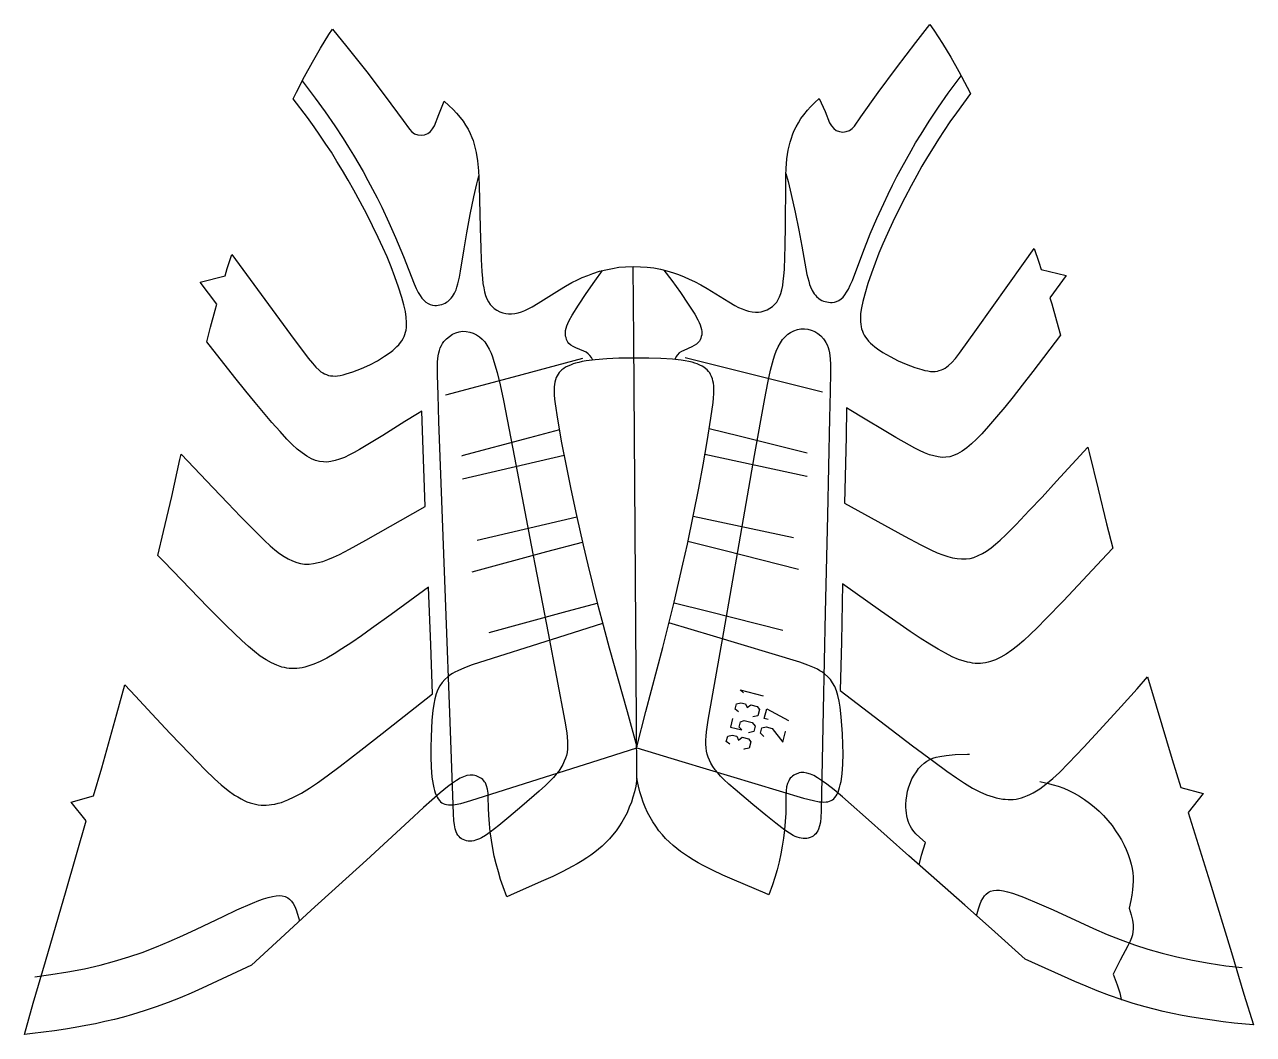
# Model space of a CAD drawing. Extents: x 0 to 536, y 0 to 385.
# Drawn here: x 360 to 535.7, y 0 to 144.4 of the extents above; entities that cross this region are included whole.
import ezdxf

# ---------------------------------------------------------------- set-up
doc = ezdxf.new("R2010")
doc.units = 0
doc.header["$MEASUREMENT"] = 0
doc.layers.add('001', color=7, linetype='CONTINUOUS')

msp = doc.modelspace()

# ---------------------------------------------------------------- linework, layer by layer
at = {"layer": '001', "color": 7, "linetype": 'CONTINUOUS'}
for points in [[(451.825, 109.175), (452.775, 108.875), (453.5, 108.625), (454.275, 108.325), (455, 108), (455.775, 107.625), (456.675, 107.15), (457.6, 106.625), (460.675, 104.725), (461.525, 104.225), (462.075, 103.95), (462.575, 103.725), (463.075, 103.55), (463.5, 103.4), (464.025, 103.3), (464.475, 103.275), (464.925, 103.275), (465.3, 103.325), (465.725, 103.45), (466.15, 103.6), (466.55, 103.825), (466.925, 104.075), (467.225, 104.35), (467.525, 104.7), (467.75, 105.075), (467.95, 105.475), (468.125, 105.95), (468.275, 106.475), (468.4, 107.05), (468.475, 107.675), (468.55, 108.425), (468.625, 109.425), (468.675, 111.1), (468.725, 112.725), (468.775, 115.65), (468.825, 121.675), (468.85, 122.825), (468.9, 123.8), (469, 125.2), (469.175, 126.4), (469.3, 127), (469.45, 127.575), (469.625, 128.15), (469.775, 128.625), (470, 129.15), (470.3, 129.75), (470.625, 130.35), (471, 130.925), (471.4, 131.475), (471.925, 132.125), (472.375, 132.625), (472.975, 133.225), (473.625, 133.825), (474.45, 131.95), (475.1, 130.325), (475.35, 129.9), (475.675, 129.525), (476.05, 129.25), (476.525, 129.075), (477, 129), (477.475, 129.075), (477.925, 129.25), (478.325, 129.525), (478.65, 129.875), (479.55, 131.175), (482.05, 134.675), (484.65, 138.175), (487.425, 141.8), (489.425, 144.375), (489.975, 143.6), (491.225, 141.675), (492.425, 139.7), (493.55, 137.675), (494.75, 135.45), (495.225, 134.5), (493.225, 131.775), (492.3, 130.45), (491.475, 129.25), (490.65, 127.975), (489.9, 126.775), (489.1, 125.45), (488.3, 124.125), (487.55, 122.775), (486.75, 121.325), (485.875, 119.625), (484.95, 117.825), (484.15, 116.175), (483.35, 114.5), (482.725, 113.05), (482.15, 111.675), (481.6, 110.275), (481.075, 108.825), (480.575, 107.35), (480.125, 105.85), (479.85, 104.8), (479.65, 103.875), (479.525, 103.05), (479.5, 102.275), (479.5, 101.9), (479.55, 101.55), (479.6, 101.175), (479.675, 100.9), (479.775, 100.55), (479.875, 100.275), (480.05, 99.975), (480.225, 99.7), (480.425, 99.425), (480.675, 99.125), (480.925, 98.85), (481.225, 98.575), (481.55, 98.3), (481.925, 98.025), (482.725, 97.5), (483.775, 96.9), (484.875, 96.325), (486.025, 95.825), (487.275, 95.35), (488.275, 95.05), (488.7, 94.925), (489.125, 94.85), (489.5, 94.8), (489.85, 94.8), (490.175, 94.8), (490.5, 94.825), (490.775, 94.9), (491.075, 95), (491.325, 95.1), (491.6, 95.25), (491.85, 95.425), (492.1, 95.625), (492.575, 96.075), (493.075, 96.65), (493.65, 97.375), (496.1, 100.8), (502.8, 110.2), (504.35, 112.375), (505.025, 110.4), (505.35, 109.35), (508.925, 108.5), (506.6, 105.325), (506.85, 104.45), (507.525, 102.025), (508.1, 99.95), (504.15, 94.775), (502.65, 92.825), (501.325, 91.15), (500.15, 89.7), (498.975, 88.3), (497.825, 86.95), (496.85, 85.875), (496.1, 85.1), (495.4, 84.425), (494.725, 83.875), (494.05, 83.375), (493.4, 83.025), (492.8, 82.75), (492.275, 82.6), (491.725, 82.525), (491.2, 82.5), (490.625, 82.575), (490, 82.7), (489.375, 82.875), (488.675, 83.15), (487.95, 83.475), (487.275, 83.825), (486.5, 84.225), (484.575, 85.325), (483.15, 86.175), (479.925, 88.125), (478.15, 89.2), (477.525, 89.575), (477.45, 85.425), (477.225, 75.95), (485.8, 71.25), (488.15, 70), (489.575, 69.275), (490.475, 68.875), (491.275, 68.55), (492, 68.325), (492.675, 68.15), (493.325, 68.025), (493.975, 67.975), (494.6, 67.975), (495.175, 68.05), (495.725, 68.2), (496.35, 68.45), (496.95, 68.75), (497.55, 69.1), (498.2, 69.55), (498.825, 70.075), (499.5, 70.675), (500.275, 71.425), (501.75, 72.925), (503.65, 74.9), (505.475, 76.825), (507.55, 79.075), (512, 83.95), (512.2, 83.175), (513.475, 77.95), (514.7, 72.975), (515.575, 69.525), (514.75, 68.625), (508.525, 62), (506.025, 59.4), (504.8, 58.175), (503.775, 57.175), (502.85, 56.3), (501.975, 55.55), (501.15, 54.925), (500.325, 54.375), (499.575, 53.925), (498.8, 53.55), (498.1, 53.3), (497.75, 53.2), (497.4, 53.125), (497.025, 53.075), (496.675, 53.05), (496.3, 53.025), (495.925, 53.05), (495.55, 53.1), (495.175, 53.15), (494.8, 53.225), (494.35, 53.35), (493.525, 53.625), (492.625, 54), (491.65, 54.5), (490.6, 55.075), (489.45, 55.775), (488.05, 56.65), (486.625, 57.6), (485.175, 58.6), (482.375, 60.55), (476.95, 64.4), (476.775, 56.125), (476.6, 49.15), (483.875, 43.575), (486.95, 41.275), (489.975, 39.025), (491.875, 37.625), (493.225, 36.675), (494.375, 35.925), (495.55, 35.225), (496.6, 34.7), (497.525, 34.275), (498, 34.1), (498.475, 33.95), (498.925, 33.825), (499.4, 33.725), (499.85, 33.65), (500.2, 33.625), (500.65, 33.575), (501, 33.6), (501.325, 33.6), (501.775, 33.65), (502.15, 33.725), (502.525, 33.825), (502.925, 33.95), (503.375, 34.15), (503.75, 34.3), (504.225, 34.55), (504.675, 34.825), (505.15, 35.1), (506.025, 35.775), (507, 36.575), (507.95, 37.45), (509.275, 38.775), (511.45, 41.075), (514.2, 44.05), (516.8, 46.9), (519.075, 49.425), (520.575, 51.125), (521.775, 46.975), (524.075, 39.3), (525.3, 35.325), (528.5, 34.45), (526.375, 31.75), (529.45, 21.825), (532.55, 11.725), (534.35, 5.775), (535.7, 1.35), (534.55, 1.45), (532.95, 1.625), (531.375, 1.8), (529.8, 2.025), (528.45, 2.225), (526.875, 2.475), (525.525, 2.725), (524.15, 3), (522.775, 3.3), (521.5, 3.6), (520.225, 3.925), (518.5, 4.425), (516.8, 4.975), (515.1, 5.575), (513.35, 6.25), (511.8, 6.875), (510.175, 7.575), (503.075, 10.75), (498.25, 15.075), (494.425, 18.475), (486.425, 25.525), (480.25, 31.05), (478.175, 32.875), (476.925, 33.95), (475.725, 34.95), (474.675, 35.775), (473.95, 36.325), (473.375, 36.7), (472.85, 37), (472.35, 37.225), (471.85, 37.35), (471.425, 37.425), (470.975, 37.425), (470.75, 37.375), (470.55, 37.325), (470.15, 37.15), (469.975, 37.05), (469.775, 36.9), (469.625, 36.775), (469.475, 36.625), (469.35, 36.475), (469.25, 36.275), (469.075, 35.875), (468.95, 35.4), (468.875, 34.825), (468.85, 34.275), (468.85, 32.65), (468.825, 31.65), (468.75, 30.45), (468.65, 29.25), (468.5, 28.075), (468.325, 26.9), (468.125, 25.8), (467.875, 24.675), (467.6, 23.55), (467.275, 22.45), (466.925, 21.375), (466.4, 19.95), (465.9, 20.175), (461.5, 22.05), (459.825, 22.775), (458.35, 23.475), (457, 24.15), (456.275, 24.525), (455.575, 24.95), (454.9, 25.375), (454.325, 25.75), (453.775, 26.15), (453.225, 26.575), (452.7, 27), (452.2, 27.475), (451.625, 28.025), (451.175, 28.525), (450.675, 29.125), (450.225, 29.75), (449.8, 30.4), (449.425, 31.05), (449.075, 31.725), (448.7, 32.5), (448.425, 33.225), (448.175, 33.95), (447.95, 34.675), (447.75, 35.5), (447.55, 36.6), (447.375, 35.5), (447.175, 34.675), (446.975, 33.925), (446.75, 33.2), (446.45, 32.5), (446.125, 31.7), (445.775, 31.025), (445.4, 30.35), (444.975, 29.7), (444.55, 29.1), (444.05, 28.475), (443.6, 27.95), (443.05, 27.4), (442.55, 26.925), (442.025, 26.475), (441.5, 26.05), (440.95, 25.65), (440.375, 25.25), (439.7, 24.825), (439, 24.4), (438.3, 24), (436.95, 23.3), (435.5, 22.6), (433.825, 21.85), (429.475, 19.9), (428.95, 19.675), (428.4, 21.1), (428.05, 22.15), (427.725, 23.25), (427.4, 24.375), (427.15, 25.5), (426.925, 26.575), (426.725, 27.775), (426.575, 28.95), (426.45, 30.125), (426.35, 31.325), (426.3, 32.325), (426.275, 33.95), (426.25, 34.5), (426.175, 35.05), (426.05, 35.55), (425.875, 35.95), (425.75, 36.125), (425.625, 36.275), (425.5, 36.425), (425.325, 36.575), (425.125, 36.7), (424.95, 36.8), (424.55, 36.975), (424.35, 37.025), (424.1, 37.05), (423.675, 37.05), (423.225, 37), (422.75, 36.825), (422.25, 36.625), (421.725, 36.3), (421.15, 35.925), (420.45, 35.375), (419.425, 34.525), (418.225, 33.5), (417, 32.425), (414.95, 30.55), (408.85, 24.925), (400.975, 17.75), (397.175, 14.3), (392.425, 9.9), (385.375, 6.625), (383.775, 5.9), (382.225, 5.25), (380.5, 4.55), (378.8, 3.925), (377.1, 3.35), (375.4, 2.825), (374.125, 2.475), (372.85, 2.15), (371.475, 1.825), (370.1, 1.525), (368.75, 1.275), (367.2, 0.975), (365.85, 0.75), (364.275, 0.525), (362.675, 0.3), (361.1, 0.125), (359.975, 0), (361.225, 4.45), (362.95, 10.425), (365.9, 20.575), (368.8, 30.55), (366.65, 33.2), (369.85, 34.125), (371, 38.125), (373.175, 45.85), (374.3, 50), (375.825, 48.35), (378.15, 45.85), (380.8, 43.025), (383.6, 40.1), (385.8, 37.85), (387.15, 36.525), (388.1, 35.675), (389.1, 34.875), (390, 34.225), (390.45, 33.95), (390.925, 33.675), (391.375, 33.45), (391.75, 33.275), (392.225, 33.1), (392.625, 33), (393, 32.9), (393.4, 32.825), (393.825, 32.775), (394.175, 32.775), (394.5, 32.775), (394.95, 32.8), (395.3, 32.85), (395.775, 32.925), (396.225, 33.05), (396.7, 33.175), (397.15, 33.35), (397.625, 33.525), (398.55, 33.95), (399.575, 34.5), (400.725, 35.2), (401.875, 35.975), (403.225, 36.95), (405.1, 38.375), (408.075, 40.65), (411.125, 43.025), (418.325, 48.7), (418.05, 55.675), (417.725, 63.925), (412.375, 60.025), (409.6, 58.025), (408.15, 57), (406.75, 56.025), (405.35, 55.125), (404.225, 54.4), (403.2, 53.8), (402.225, 53.325), (401.325, 52.925), (400.5, 52.625), (400.05, 52.5), (399.675, 52.425), (399.3, 52.35), (398.925, 52.3), (398.55, 52.3), (398.2, 52.3), (397.825, 52.325), (397.475, 52.375), (397.125, 52.45), (396.75, 52.525), (396.05, 52.775), (395.275, 53.125), (394.5, 53.55), (393.675, 54.1), (392.85, 54.725), (391.975, 55.45), (391.025, 56.3), (390, 57.3), (388.75, 58.5), (386.2, 61.075), (379.875, 67.6), (379.025, 68.475), (379.85, 71.925), (381.025, 76.925), (382.2, 82.2), (382.375, 82.975), (386.925, 78.15), (389.025, 75.95), (390.875, 74.05), (392.8, 72.1), (394.3, 70.625), (395.1, 69.875), (395.775, 69.275), (396.425, 68.775), (397.075, 68.325), (397.675, 67.975), (398.275, 67.7), (398.9, 67.475), (399.45, 67.325), (400.025, 67.25), (400.65, 67.25), (401.3, 67.325), (401.95, 67.45), (402.625, 67.625), (403.35, 67.875), (404.15, 68.225), (405.025, 68.625), (406.45, 69.375), (408.775, 70.65), (417.275, 75.475), (416.925, 84.95), (416.775, 89.1), (416.15, 88.725), (414.375, 87.625), (411.2, 85.625), (409.775, 84.75), (407.875, 83.625), (407.125, 83.2), (406.45, 82.85), (405.725, 82.5), (405.025, 82.25), (404.4, 82.05), (403.775, 81.9), (403.2, 81.825), (402.7, 81.85), (402.15, 81.925), (401.6, 82.075), (401, 82.3), (400.35, 82.65), (399.65, 83.125), (398.975, 83.675), (398.25, 84.35), (397.5, 85.125), (396.525, 86.175), (395.35, 87.5), (394.15, 88.9), (392.95, 90.325), (391.6, 91.975), (390.05, 93.9), (386.05, 99), (386.575, 101.1), (387.225, 103.55), (387.475, 104.425), (385.075, 107.55), (388.65, 108.45), (388.95, 109.5), (389.6, 111.5), (391.175, 109.35), (398.025, 100.05), (400.525, 96.675), (401.125, 95.95), (401.625, 95.375), (402.1, 94.95), (402.35, 94.75), (402.625, 94.575), (402.875, 94.425), (403.15, 94.325), (403.425, 94.225), (403.725, 94.175), (404.05, 94.15), (404.375, 94.125), (404.7, 94.15), (405.1, 94.225), (405.525, 94.3), (405.95, 94.425), (406.925, 94.75), (408.175, 95.225), (409.325, 95.75), (410.425, 96.325), (411.45, 96.95), (412.25, 97.5), (412.625, 97.775), (412.925, 98.05), (413.225, 98.35), (413.475, 98.6), (413.725, 98.9), (413.925, 99.175), (414.1, 99.475), (414.25, 99.775), (414.35, 100.05), (414.45, 100.4), (414.525, 100.7), (414.575, 101.05), (414.6, 101.4), (414.6, 101.775), (414.55, 102.55), (414.425, 103.375), (414.225, 104.3), (413.925, 105.35), (413.45, 106.825), (412.925, 108.3), (412.375, 109.75), (411.825, 111.15), (411.225, 112.5), (410.55, 113.95), (409.75, 115.6), (408.925, 117.25), (407.975, 119.05), (407.05, 120.725), (406.25, 122.15), (405.45, 123.5), (404.65, 124.8), (403.85, 126.125), (403.075, 127.3), (402.2, 128.575), (401.375, 129.75), (400.425, 131.075), (398.4, 133.775), (398.85, 134.725), (400, 136.975), (401.125, 139), (402.275, 141), (403.5, 142.95), (404.025, 143.725), (406.075, 141.2), (408.9, 137.6), (411.55, 134.15), (414.1, 130.675), (415.025, 129.4), (415.35, 129.025), (415.75, 128.775), (416.225, 128.6), (416.7, 128.55), (417.175, 128.625), (417.625, 128.8), (418.025, 129.1), (418.325, 129.45), (418.575, 129.9), (419.2, 131.525), (420, 133.425), (420.65, 132.825), (421.25, 132.25), (421.725, 131.725), (422.275, 131.1), (422.675, 130.55), (423.05, 129.975), (423.4, 129.4), (423.7, 128.8), (423.925, 128.25), (424.1, 127.8), (424.275, 127.225), (424.425, 126.65), (424.55, 126.075), (424.75, 124.875), (424.875, 123.475), (424.95, 122.5), (425, 121.35), (425.125, 115.3), (425.2, 112.4), (425.275, 110.775), (425.375, 109.075), (425.45, 108.075), (425.525, 107.35), (425.625, 106.725), (425.75, 106.15), (425.9, 105.625), (426.1, 105.15), (426.3, 104.75), (426.55, 104.375), (426.85, 104.05), (427.15, 103.775), (427.525, 103.525), (427.925, 103.325), (428.35, 103.15), (428.775, 103.05), (429.175, 103), (429.625, 103), (430.075, 103.05), (430.575, 103.15), (431.025, 103.3), (431.525, 103.5), (432, 103.725), (432.55, 104.025), (433.4, 104.525), (436.45, 106.45), (437.35, 107), (438.25, 107.5), (439.025, 107.875), (439.725, 108.225), (440.5, 108.525), (441.225, 108.8), (442.175, 109.1), (443.1, 109.325), (444.025, 109.525), (444.975, 109.675), (445.9, 109.75), (447, 109.775), (448.075, 109.75), (449, 109.7), (449.975, 109.575), (450.9, 109.4)], [(437.225, 44.775), (437.5, 43.125), (437.575, 42.475), (437.6, 41.9), (437.625, 41.325), (437.6, 40.825), (437.55, 40.325), (437.45, 39.9), (437.325, 39.5), (437.15, 39.05), (436.95, 38.6), (436.675, 38.125), (436.35, 37.65), (436, 37.2), (435.6, 36.75), (435.15, 36.275), (434.45, 35.6), (433.55, 34.775), (431.075, 32.625), (429.225, 31.075), (427.775, 29.875), (426.55, 28.9), (425.9, 28.45), (425.325, 28.1), (425.05, 27.95), (424.75, 27.85), (424.475, 27.75), (424.225, 27.675), (423.925, 27.65), (423.675, 27.625), (423.425, 27.65), (423.175, 27.7), (422.925, 27.775), (422.7, 27.85), (422.475, 27.975), (422.275, 28.125), (422.1, 28.3), (421.95, 28.5), (421.8, 28.725), (421.7, 28.95), (421.55, 29.4), (421.45, 29.95), (421.375, 30.6), (421.3, 31.55), (420.775, 46), (420.25, 59.9), (419.75, 73.775), (419.225, 87.65), (419.1, 91.45), (419.025, 94.275), (419, 95.375), (419.025, 96.15), (419.05, 96.6), (419.125, 97.025), (419.2, 97.45), (419.3, 97.8), (419.425, 98.15), (419.575, 98.475), (419.75, 98.775), (419.95, 99.05), (420.325, 99.45), (420.725, 99.8), (421.175, 100.1), (421.65, 100.325), (422.125, 100.45), (422.6, 100.525), (423.125, 100.5), (423.625, 100.4), (424.125, 100.25), (424.6, 100.025), (425.025, 99.75), (425.425, 99.4), (425.775, 99.025), (426.1, 98.55), (426.425, 97.975), (426.7, 97.375), (426.9, 96.85), (427.1, 96.225), (427.55, 94.65), (427.975, 92.875), (428.45, 90.625), (430.025, 82.5), (432.425, 69.925), (434.825, 57.35)], [(457.75, 44.95), (459.975, 57.55), (462.175, 70.15), (464.375, 82.75), (465.825, 90.9), (466.25, 93.175), (466.65, 94.95), (467.075, 96.525), (467.275, 97.175), (467.475, 97.7), (467.75, 98.3), (468.05, 98.875), (468.375, 99.35), (468.725, 99.75), (469.125, 100.1), (469.525, 100.375), (470, 100.6), (470.5, 100.775), (471, 100.875), (471.525, 100.9), (472, 100.825), (472.475, 100.7), (472.975, 100.5), (473.425, 100.2), (473.825, 99.875), (474.2, 99.45), (474.4, 99.175), (474.575, 98.9), (474.725, 98.575), (474.875, 98.225), (474.975, 97.875), (475.075, 97.45), (475.125, 97.025), (475.175, 96.6), (475.2, 95.8), (475.2, 94.7), (475.175, 91.9), (475.075, 88.1), (474.775, 74.2), (474.475, 60.3), (474.175, 46.425), (473.875, 31.95), (473.825, 31), (473.775, 30.35), (473.65, 29.8), (473.525, 29.35), (473.425, 29.125), (473.275, 28.9), (473.125, 28.7), (472.95, 28.525), (472.75, 28.35), (472.55, 28.25), (472.325, 28.15), (472.05, 28.075), (471.825, 28.025), (471.55, 28), (471.3, 28), (471.025, 28.05), (470.775, 28.1), (470.475, 28.2), (470.175, 28.3), (469.9, 28.45), (469.35, 28.775), (468.675, 29.225), (467.425, 30.2), (465.975, 31.35), (464.1, 32.875), (461.575, 35), (460.675, 35.8), (459.95, 36.45), (459.5, 36.925), (459.1, 37.375), (458.725, 37.825), (458.4, 38.3), (458.125, 38.775), (457.9, 39.2), (457.725, 39.65), (457.6, 40.05), (457.5, 40.475), (457.45, 40.975), (457.4, 41.5), (457.4, 42.05), (457.45, 42.625), (457.5, 43.275)], [(447.1, 96.7), (444.95, 96.675), (443.225, 96.575), (441.55, 96.45), (440.3, 96.3), (439.725, 96.2), (439.25, 96.075), (438.775, 95.975), (438.4, 95.85), (438.025, 95.7), (437.675, 95.55), (437.35, 95.4), (437.1, 95.225), (436.825, 95.025), (436.625, 94.825), (436.425, 94.625), (436.275, 94.4), (436.15, 94.175), (436, 93.9), (435.9, 93.6), (435.825, 93.275), (435.775, 92.925), (435.725, 92.575), (435.7, 92.025), (435.725, 91.45), (435.775, 90.8), (435.85, 90.15), (436.2, 87.95), (436.775, 84.6), (437.4, 81.275), (438.1, 77.95), (438.9, 74.2), (439.85, 69.95), (440.525, 67.125), (441.175, 64.425), (441.85, 61.7), (442.5, 59.225), (443.575, 55.25), (446.125, 46.175), (447.525, 41.1), (448.825, 46.175), (451.225, 55.3), (452.25, 59.3), (452.875, 61.775), (453.5, 64.5), (454.125, 67.225), (454.75, 70.075), (455.625, 74.325), (456.375, 78.075), (457, 81.425), (457.575, 84.75), (458.125, 88.125), (458.425, 90.325), (458.5, 90.975), (458.55, 91.625), (458.55, 92.2), (458.525, 92.75), (458.475, 93.1), (458.4, 93.45), (458.325, 93.75), (458.225, 94.075), (458.075, 94.35), (457.95, 94.575), (457.775, 94.775), (457.6, 95), (457.375, 95.175), (457.1, 95.375), (456.85, 95.525), (456.525, 95.7), (456.175, 95.85), (455.8, 95.975), (455.425, 96.1), (454.95, 96.2), (454.45, 96.3), (453.875, 96.4), (452.65, 96.525), (450.95, 96.65), (449.25, 96.7)]]:
    msp.add_lwpolyline(points, close=True, dxfattribs=at)
for points in [[(399.675, 136.325), (400.1, 135.775), (401.55, 133.85), (402.95, 131.9), (404.325, 129.9), (405.525, 128.075), (406.3, 126.85), (407, 125.725), (408.375, 123.35), (409.05, 122.1), (409.725, 120.85), (410.375, 119.6), (411.05, 118.25), (412.05, 116.1), (413, 113.95), (414.15, 111.225), (415.675, 107.3), (415.975, 106.65), (416.25, 106.075), (416.525, 105.625), (416.775, 105.275), (417.05, 104.975), (417.35, 104.7), (417.675, 104.475), (417.975, 104.35), (418.3, 104.25), (418.625, 104.225), (418.875, 104.225), (419.125, 104.25), (419.375, 104.3), (419.625, 104.35), (419.875, 104.45), (420.1, 104.55), (420.3, 104.675), (420.5, 104.8), (420.825, 105.1), (421, 105.275), (421.175, 105.5), (421.45, 105.975), (421.675, 106.475), (421.8, 106.85), (421.925, 107.3), (422.15, 108.275), (422.3, 109.1), (422.825, 112.325), (423.225, 114.625), (423.7, 117.225), (424.225, 119.725), (424.65, 121.6), (424.925, 122.75)], [(468.85, 123.1), (469.15, 121.95), (469.6, 120.075), (470.15, 117.575), (470.7, 115), (471.125, 112.675), (471.7, 109.475), (471.85, 108.65), (472.1, 107.675), (472.225, 107.225), (472.375, 106.875), (472.6, 106.375), (472.875, 105.9), (473.075, 105.675), (473.225, 105.5), (473.575, 105.2), (473.75, 105.075), (473.975, 104.95), (474.2, 104.85), (474.45, 104.775), (474.675, 104.725), (474.95, 104.675), (475.2, 104.65), (475.45, 104.65), (475.775, 104.7), (476.1, 104.8), (476.4, 104.925), (476.725, 105.15), (477.025, 105.425), (477.275, 105.75), (477.525, 106.1), (477.775, 106.55), (478.05, 107.125), (478.35, 107.775), (479.825, 111.725), (480.9, 114.45), (481.825, 116.65), (482.825, 118.8), (483.45, 120.15), (484.075, 121.425), (484.725, 122.675), (485.4, 123.925), (486.75, 126.325), (487.4, 127.475), (488.175, 128.7), (489.35, 130.55), (490.675, 132.575), (492.05, 134.55), (493.475, 136.475), (493.9, 137.05)], [(493.9, 137.05), (493.913, 137.05)], [(493.9, 137.05), (493.913, 137.05)], [(424.925, 122.75), (424.938, 122.75)], [(424.925, 122.75), (424.938, 122.75)], [(441.25, 96.4), (441.05, 96.8), (440.825, 97.075), (440.575, 97.325), (440.275, 97.525), (439.925, 97.7), (438.8, 98.15), (438.4, 98.35), (438.075, 98.55), (437.8, 98.8), (437.675, 98.975), (437.575, 99.15), (437.475, 99.375), (437.4, 99.625), (437.35, 99.85), (437.325, 100.125), (437.325, 100.35), (437.35, 100.625), (437.425, 100.95), (437.525, 101.3), (437.675, 101.65), (437.85, 102.05), (438.3, 102.85), (439.2, 104.275), (440.3, 105.95), (441.5, 107.675), (442.625, 109.225)], [(442.625, 109.225), (442.637, 109.225)], [(442.625, 109.225), (442.637, 109.225)], [(447.55, 36.6), (447.5, 44.775), (447.375, 58.4), (447.275, 72.025), (447.175, 85.675), (447.075, 99.3), (447, 109.775)], [(447, 109.775), (447.012, 109.775)], [(447, 109.775), (447.012, 109.775)], [(451.375, 109.275), (452.525, 107.775), (453.75, 106.05), (454.875, 104.4), (455.8, 102.975), (456.25, 102.175), (456.45, 101.8), (456.575, 101.45), (456.7, 101.1), (456.775, 100.775), (456.8, 100.5), (456.8, 100.275), (456.8, 100), (456.75, 99.775), (456.675, 99.525), (456.575, 99.3), (456.475, 99.1), (456.35, 98.95), (456.075, 98.7), (455.75, 98.475), (455.375, 98.3), (454.225, 97.8), (453.9, 97.625), (453.6, 97.425), (453.35, 97.175), (453.15, 96.9), (452.95, 96.5)], [(451.825, 109.175), (451.837, 109.175)], [(451.825, 109.175), (451.837, 109.175)], [(447.1, 96.7), (447.113, 96.7)], [(447.1, 96.7), (447.113, 96.7)], [(474.1, 91.825), (464.375, 94.25), (454.45, 96.725)], [(454.45, 96.725), (454.462, 96.725)], [(454.45, 96.725), (454.462, 96.725)], [(439.75, 96.625), (429.85, 93.975), (420.175, 91.4)], [(452.95, 96.5), (452.962, 96.5)], [(452.95, 96.5), (452.962, 96.5)], [(420.175, 91.4), (420.188, 91.4)], [(420.175, 91.4), (420.188, 91.4)], [(436.475, 86.425), (432.2, 85.3), (422.525, 82.725)], [(471.875, 83.1), (462.15, 85.525), (457.875, 86.6)], [(457.875, 86.6), (457.887, 86.6)], [(457.875, 86.6), (457.887, 86.6)], [(422.525, 82.725), (422.538, 82.725)], [(422.525, 82.725), (422.538, 82.725)], [(422.6, 79.45), (437.125, 82.8)], [(437.125, 82.8), (437.137, 82.8)], [(437.125, 82.8), (437.137, 82.8)], [(457.275, 82.95), (471.85, 79.825)], [(471.85, 79.825), (471.863, 79.825)], [(471.85, 79.825), (471.863, 79.825)], [(424.675, 70.675), (438.95, 73.975)], [(438.95, 73.975), (438.962, 73.975)], [(438.95, 73.975), (438.962, 73.975)], [(455.575, 74.1), (469.925, 71.025)], [(424, 66.15), (434.65, 69.025), (439.75, 70.4)], [(439.75, 70.4), (439.762, 70.4)], [(439.75, 70.4), (439.762, 70.4)], [(454.825, 70.525), (459.95, 69.225), (470.65, 66.5)], [(469.925, 71.025), (469.938, 71.025)], [(469.925, 71.025), (469.938, 71.025)], [(470.65, 66.5), (470.663, 66.5)], [(470.65, 66.5), (470.663, 66.5)], [(426.4, 57.45), (437.05, 60.35), (441.875, 61.65)], [(441.875, 61.65), (441.887, 61.65)], [(441.875, 61.65), (441.887, 61.65)], [(452.85, 61.725), (457.7, 60.5), (468.4, 57.775)], [(442.625, 58.75), (436.325, 56.75), (424, 52.825), (422.875, 52.425), (421.925, 52), (421.525, 51.8), (421.175, 51.6), (420.8, 51.35), (420.5, 51.125), (420.05, 50.725), (419.675, 50.3), (419.375, 49.85), (419.075, 49.3), (418.85, 48.7), (418.65, 48), (418.475, 47.2), (418.35, 46.325), (418.225, 44.95), (418.1, 42.525), (418.05, 41), (418.05, 39.675), (418.1, 38.2), (418.225, 36.8), (418.4, 35.725), (418.5, 35.25), (418.6, 34.85), (418.7, 34.525), (418.825, 34.2), (418.975, 33.925), (419.125, 33.7), (419.3, 33.45), (419.475, 33.275), (419.65, 33.125), (419.85, 33.025), (420.075, 32.925), (420.3, 32.875), (420.575, 32.825), (420.875, 32.825), (421.2, 32.825), (421.55, 32.875), (422.375, 33.025), (423.8, 33.425), (441.075, 38.925), (447.525, 40.975), (453.975, 39.025), (471.35, 33.8), (472.8, 33.425), (473.6, 33.275), (473.95, 33.25), (474.275, 33.225), (474.6, 33.25), (474.85, 33.275), (475.1, 33.35), (475.325, 33.45), (475.5, 33.55), (475.675, 33.7), (475.85, 33.875), (476.025, 34.125), (476.175, 34.35), (476.3, 34.65), (476.425, 34.95), (476.525, 35.3), (476.625, 35.7), (476.725, 36.175), (476.875, 37.25), (476.975, 38.65), (477.025, 40.125), (477, 41.45), (476.925, 42.975), (476.75, 45.4), (476.6, 46.775), (476.45, 47.65), (476.275, 48.45), (476.075, 49.125), (475.825, 49.725), (475.525, 50.275), (475.225, 50.725), (474.85, 51.125), (474.375, 51.55), (474.075, 51.775), (473.7, 52), (473.35, 52.2), (472.95, 52.4), (472, 52.8), (470.85, 53.2), (458.475, 56.925), (452.125, 58.825)], [(452.125, 58.825), (452.137, 58.825)], [(452.125, 58.825), (452.137, 58.825)], [(468.4, 57.775), (468.413, 57.775)], [(468.4, 57.775), (468.413, 57.775)], [(462.775, 48.825), (462.3, 49.275), (465.6, 48.4)], [(465.6, 48.4), (465.613, 48.4)], [(465.6, 48.4), (465.613, 48.4)], [(462.05, 46.125), (461.575, 46.5), (461.775, 47.275), (462.4, 47.425), (463.05, 47.25), (463.3, 46.725), (463.825, 47.125), (464.75, 46.9), (465.075, 46.475), (464.85, 45.55), (464.1, 45.425)], [(466.3, 45), (465.75, 45.15), (466.125, 46.525), (469.2, 44.875)], [(437.225, 44.775), (437.238, 44.775)], [(437.225, 44.775), (437.238, 44.775)], [(457.75, 44.95), (457.762, 44.95)], [(457.75, 44.95), (457.762, 44.95)], [(461.225, 45.175), (460.9, 43.95), (462.525, 43.525), (462.175, 43.95), (462.375, 44.7), (462.875, 44.9), (464, 44.6), (464.45, 44.075), (464.25, 43.3), (463.475, 43.1)], [(464.1, 45.425), (464.113, 45.425)], [(464.1, 45.425), (464.113, 45.425)], [(465.675, 42.6), (465.2, 43.05), (465.4, 43.825), (466.025, 43.975), (466.9, 43.75), (468.4, 41.775), (468.8, 43.325)], [(469.2, 44.875), (469.212, 44.875)], [(469.2, 44.875), (469.212, 44.875)], [(460.825, 41.5), (460.325, 41.875), (460.55, 42.625), (461.175, 42.8), (461.825, 42.625), (462.075, 42.075), (462.6, 42.5), (463.5, 42.25), (463.85, 41.825), (463.6, 40.925), (462.85, 40.775)], [(463.475, 43.1), (463.488, 43.1)], [(463.475, 43.1), (463.488, 43.1)], [(468.8, 43.325), (468.812, 43.325)], [(468.8, 43.325), (468.812, 43.325)], [(462.85, 40.775), (462.863, 40.775)], [(462.85, 40.775), (462.863, 40.775)], [(487.9, 24.225), (488.25, 25.625), (488.825, 27.425), (487.975, 28.15), (487.425, 28.7), (487.175, 28.975), (486.975, 29.225), (486.825, 29.5), (486.625, 29.8), (486.475, 30.125), (486.35, 30.475), (486.25, 30.825), (486.125, 31.25), (486.075, 31.625), (486.025, 32.05), (486, 32.45), (486, 32.9), (486.025, 33.475), (486.125, 34.125), (486.25, 34.775), (486.425, 35.375), (486.65, 36), (486.875, 36.525), (487.175, 37.075), (487.5, 37.55), (487.825, 38), (488.2, 38.4), (488.625, 38.775), (489, 39.05), (489.425, 39.3), (489.875, 39.475), (490.35, 39.625), (490.875, 39.75), (491.775, 39.9), (493.05, 40), (494.8, 40.075), (495.1, 40.075)], [(495.1, 40.075), (495.113, 40.075)], [(495.1, 40.075), (495.113, 40.075)], [(505.175, 36.15), (505.325, 36.125), (506.225, 35.925), (507.05, 35.7), (507.8, 35.475), (508.575, 35.2), (509.325, 34.875), (510.05, 34.5), (510.825, 34.075), (511.55, 33.6), (512.275, 33.075), (512.95, 32.525), (513.65, 31.9), (514.275, 31.275), (514.9, 30.575), (515.5, 29.85), (516, 29.125), (516.425, 28.5), (516.825, 27.8), (517.2, 27.075), (517.525, 26.425), (517.8, 25.725), (518.025, 25.025), (518.225, 24.325), (518.35, 23.7), (518.45, 23.1), (518.5, 22.525), (518.5, 21.9), (518.475, 21.275), (518.4, 20.65), (518.3, 19.925), (518.175, 19.125), (517.95, 18.05), (518.225, 17.075), (518.4, 16.325), (518.5, 15.65), (518.5, 15.075), (518.475, 14.675), (518.4, 14.25), (518.25, 13.8), (518.075, 13.325), (517.75, 12.675), (516.625, 10.6), (515.625, 8.6), (516.225, 7.075), (516.425, 6.5), (516.575, 5.95), (516.8, 4.975)], [(361.45, 8.225), (363.75, 8.55), (366.15, 8.925), (368.525, 9.4), (370.8, 9.9), (372.85, 10.45), (374.9, 11.075), (376.8, 11.725), (378.825, 12.5), (380.65, 13.275), (382.625, 14.15), (384.55, 15.05), (388.35, 16.875), (390.325, 17.8), (392.575, 18.75), (393.475, 19.125), (394.15, 19.375), (394.825, 19.575), (395.425, 19.725), (395.95, 19.825), (396.4, 19.85), (396.825, 19.8), (397.225, 19.7), (397.45, 19.625), (397.6, 19.525), (397.875, 19.325), (398.15, 19.05), (398.375, 18.7), (398.6, 18.3), (398.825, 17.8), (399.025, 17.2), (399.3, 16.25)], [(496.1, 16.975), (496.375, 17.95), (496.575, 18.55), (496.775, 19.05), (497, 19.45), (497.225, 19.8), (497.475, 20.075), (497.775, 20.3), (497.925, 20.4), (498.125, 20.475), (498.525, 20.575), (498.95, 20.625), (499.4, 20.6), (499.95, 20.525), (500.55, 20.4), (501.225, 20.2), (501.9, 19.95), (502.8, 19.6), (505.05, 18.675), (507.05, 17.8), (510.875, 16.025), (512.825, 15.15), (514.8, 14.3), (516.65, 13.55), (518.675, 12.8), (520.6, 12.175), (522.65, 11.6), (524.725, 11.1), (526.975, 10.6), (529.375, 10.175), (531.775, 9.825), (534.1, 9.55)], [(399.3, 16.25), (399.312, 16.25)], [(399.3, 16.25), (399.312, 16.25)], [(534.1, 9.55), (534.112, 9.55)], [(534.1, 9.55), (534.112, 9.55)], [(516.8, 4.975), (516.812, 4.975)], [(516.8, 4.975), (516.812, 4.975)]]:
    msp.add_lwpolyline(points, dxfattribs=at)

doc.saveas('drawing.dxf')
